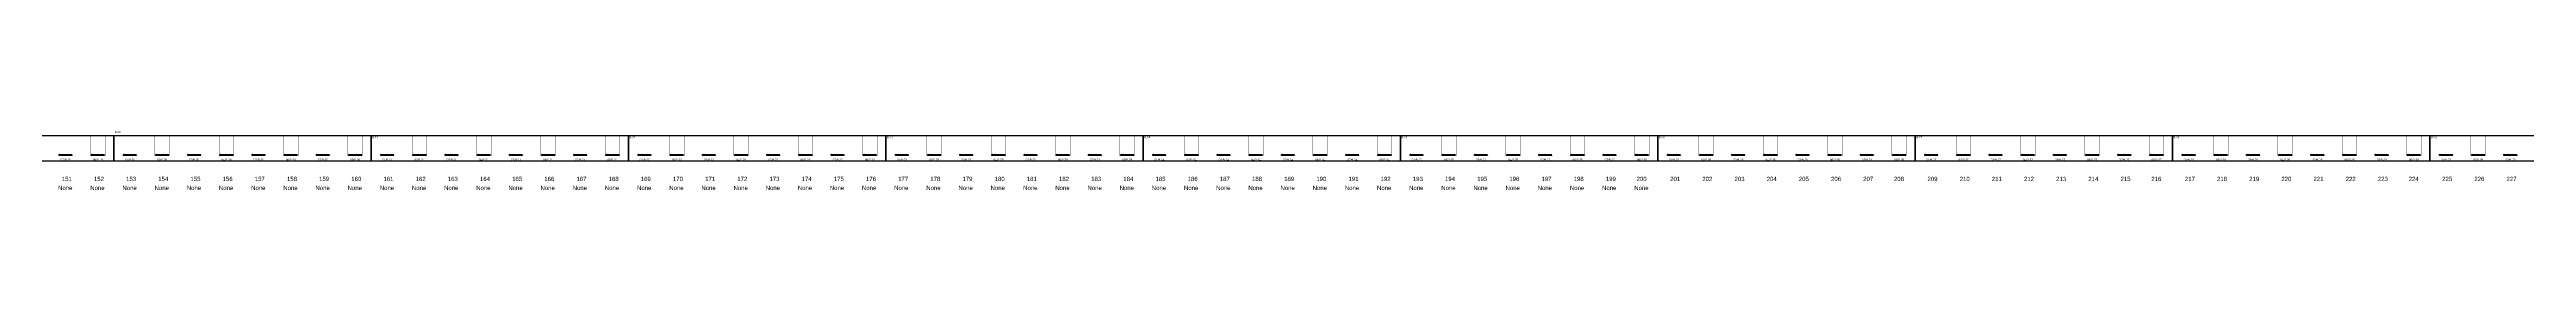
# Model space of a CAD drawing. Header units: inches. Extents: x -257 to 21868, y -296 to 108.
# Drawn here: x 10780 to 16324, y -77 to 56 of the extents above; entities that cross this region are included whole.
import ezdxf
from ezdxf.enums import TextEntityAlignment as Align

# ---------------------------------------------------------------- set-up
doc = ezdxf.new("R2010")
doc.units = ezdxf.units.IN
doc.header["$MEASUREMENT"] = 0
doc.layers.get('Defpoints').update_dxf_attribs({"color": 3})
doc.layers.add('NSE-Border', color=156, linetype='Continuous', plot=False)
doc.layers.add('NSE-Detail Border', color=7, linetype='Continuous')
doc.layers.add('NSE-Elev-Title', color=51, linetype='Continuous', lineweight=40)
doc.layers.add('NSE-Title', color=51, linetype='Continuous', lineweight=9)
doc.styles.add('004 - NSSM - Standard', font='arial.ttf', dxfattribs={"height": 0.4})
doc.styles.add('008 - NSSM - Standard', font='arial.ttf', dxfattribs={"height": 0.8})
doc.styles.add('048 - NSSM - Standard', font='arial.ttf', dxfattribs={"height": 4.8})
doc.styles.add('096 - NSSM - Standard', font='arial.ttf', dxfattribs={"height": 9.6})

# ---------------------------------------------------------------- blocks, each defined once
blk = doc.blocks.new('*U11')
at = {"ltscale": 0.0625}
blk.add_wipeout([(8.2, 1), (0, 1), (0, 0), (8.2, 0)], dxfattribs=at)
at = {"layer": 'Defpoints'}
blk.add_circle((0.7, 0.6), 0.281, dxfattribs=at)
at = {"layer": 'NSE-Border', "ltscale": 0.0625, "const_width": 0.1}
blk.add_lwpolyline([(0, 0), (8.2, 0), (8.2, 11.3), (0, 11.3)], close=True, dxfattribs=at)
at = {"layer": 'NSE-Elev-Title'}
blk.add_line((0.9, 0.6), (7.8, 0.6), dxfattribs=at)
at = {"layer": 'Defpoints', "style": '008 - NSSM - Standard'}
blk.add_attdef('DETAIL_NUMBER', text='', height=0.163, dxfattribs=at).set_placement((0.7, 0.6), align=Align.MIDDLE_CENTER)
at = {"layer": 'NSE-Elev-Title', "style": '004 - NSSM - Standard'}
blk.add_text('ARCH REF:', height=0.1, dxfattribs=at).set_placement((1.4, 0.5), align=Align.MIDDLE_CENTER)
for tag, p in [('DETAIL_DESCRIPTION', (1, 0.6)), ('ARCH_REF', (1.8, 0.4))]:
    blk.add_attdef(tag, p, '', height=0.1, dxfattribs=at)

msp = doc.modelspace()

# ---------------------------------------------------------------- block references
at = {"layer": 'NSE-Detail Border', "xscale": 4, "yscale": 4, "zscale": 4}
for p, values in [((10799.60623, 0.25), {'DETAIL_DESCRIPTION': 'Description', 'ARCH_REF': 'None', 'DETAIL_NUMBER': '07'}), ((10871.60623, 0.25), {'DETAIL_DESCRIPTION': 'Description', 'ARCH_REF': 'None', 'DETAIL_NUMBER': '08'}), ((10943.60623, 0.25), {'DETAIL_DESCRIPTION': 'Description', 'ARCH_REF': 'None', 'DETAIL_NUMBER': '01'}), ((11015.60623, 0.25), {'DETAIL_DESCRIPTION': 'Description', 'ARCH_REF': 'None', 'DETAIL_NUMBER': '02'}), ((11087.60623, 0.25), {'DETAIL_DESCRIPTION': 'Description', 'ARCH_REF': 'None', 'DETAIL_NUMBER': '03'}), ((11159.60623, 0.25), {'DETAIL_DESCRIPTION': 'Description', 'ARCH_REF': 'None', 'DETAIL_NUMBER': '04'}), ((11231.60623, 0.25), {'DETAIL_DESCRIPTION': 'Description', 'ARCH_REF': 'None', 'DETAIL_NUMBER': '05'}), ((11303.60623, 0.25), {'DETAIL_DESCRIPTION': 'Description', 'ARCH_REF': 'None', 'DETAIL_NUMBER': '06'}), ((11375.60623, 0.25), {'DETAIL_DESCRIPTION': 'Description', 'ARCH_REF': 'None', 'DETAIL_NUMBER': '07'}), ((11447.60623, 0.25), {'DETAIL_DESCRIPTION': 'Description', 'ARCH_REF': 'None', 'DETAIL_NUMBER': '08'}), ((11519.60623, 0.25), {'DETAIL_DESCRIPTION': 'Description', 'ARCH_REF': 'None', 'DETAIL_NUMBER': '01'}), ((11591.60623, 0.25), {'DETAIL_DESCRIPTION': 'Description', 'ARCH_REF': 'None', 'DETAIL_NUMBER': '02'}), ((11663.60623, 0.25), {'DETAIL_DESCRIPTION': 'Description', 'ARCH_REF': 'None', 'DETAIL_NUMBER': '03'}), ((11735.60623, 0.25), {'DETAIL_DESCRIPTION': 'Description', 'ARCH_REF': 'None', 'DETAIL_NUMBER': '04'}), ((11807.60623, 0.25), {'DETAIL_DESCRIPTION': 'Description', 'ARCH_REF': 'None', 'DETAIL_NUMBER': '05'}), ((11879.60623, 0.25), {'DETAIL_DESCRIPTION': 'Description', 'ARCH_REF': 'None', 'DETAIL_NUMBER': '06'}), ((11951.60623, 0.25), {'DETAIL_DESCRIPTION': 'Description', 'ARCH_REF': 'None', 'DETAIL_NUMBER': '07'}), ((12023.60623, 0.25), {'DETAIL_DESCRIPTION': 'Description', 'ARCH_REF': 'None', 'DETAIL_NUMBER': '08'}), ((12095.60623, 0.25), {'DETAIL_DESCRIPTION': 'Description', 'ARCH_REF': 'None', 'DETAIL_NUMBER': '01'}), ((12167.60623, 0.25), {'DETAIL_DESCRIPTION': 'Description', 'ARCH_REF': 'None', 'DETAIL_NUMBER': '02'}), ((12239.60623, 0.25), {'DETAIL_DESCRIPTION': 'Description', 'ARCH_REF': 'None', 'DETAIL_NUMBER': '03'}), ((12311.60623, 0.25), {'DETAIL_DESCRIPTION': 'Description', 'ARCH_REF': 'None', 'DETAIL_NUMBER': '04'}), ((12383.60623, 0.25), {'DETAIL_DESCRIPTION': 'Description', 'ARCH_REF': 'None', 'DETAIL_NUMBER': '05'}), ((12455.60623, 0.25), {'DETAIL_DESCRIPTION': 'Description', 'ARCH_REF': 'None', 'DETAIL_NUMBER': '06'}), ((12527.60623, 0.25), {'DETAIL_DESCRIPTION': 'Description', 'ARCH_REF': 'None', 'DETAIL_NUMBER': '07'}), ((12599.60623, 0.25), {'DETAIL_DESCRIPTION': 'Description', 'ARCH_REF': 'None', 'DETAIL_NUMBER': '08'}), ((12671.60623, 0.25), {'DETAIL_DESCRIPTION': 'Description', 'ARCH_REF': 'None', 'DETAIL_NUMBER': '01'}), ((12743.60623, 0.25), {'DETAIL_DESCRIPTION': 'Description', 'ARCH_REF': 'None', 'DETAIL_NUMBER': '02'}), ((12815.60623, 0.25), {'DETAIL_DESCRIPTION': 'Description', 'ARCH_REF': 'None', 'DETAIL_NUMBER': '03'}), ((12887.60623, 0.25), {'DETAIL_DESCRIPTION': 'Description', 'ARCH_REF': 'None', 'DETAIL_NUMBER': '04'}), ((12959.60623, 0.25), {'DETAIL_DESCRIPTION': 'Description', 'ARCH_REF': 'None', 'DETAIL_NUMBER': '05'}), ((13031.60623, 0.25), {'DETAIL_DESCRIPTION': 'Description', 'ARCH_REF': 'None', 'DETAIL_NUMBER': '06'}), ((13103.60623, 0.25), {'DETAIL_DESCRIPTION': 'Description', 'ARCH_REF': 'None', 'DETAIL_NUMBER': '07'}), ((13175.60623, 0.25), {'DETAIL_DESCRIPTION': 'Description', 'ARCH_REF': 'None', 'DETAIL_NUMBER': '08'}), ((13247.60623, 0.25), {'DETAIL_DESCRIPTION': 'Description', 'ARCH_REF': 'None', 'DETAIL_NUMBER': '01'}), ((13319.60623, 0.25), {'DETAIL_DESCRIPTION': 'Description', 'ARCH_REF': 'None', 'DETAIL_NUMBER': '02'}), ((13391.60623, 0.25), {'DETAIL_DESCRIPTION': 'Description', 'ARCH_REF': 'None', 'DETAIL_NUMBER': '03'}), ((13463.60623, 0.25), {'DETAIL_DESCRIPTION': 'Description', 'ARCH_REF': 'None', 'DETAIL_NUMBER': '04'}), ((13535.60623, 0.25), {'DETAIL_DESCRIPTION': 'Description', 'ARCH_REF': 'None', 'DETAIL_NUMBER': '05'}), ((13607.60623, 0.25), {'DETAIL_DESCRIPTION': 'Description', 'ARCH_REF': 'None', 'DETAIL_NUMBER': '06'}), ((13679.60623, 0.25), {'DETAIL_DESCRIPTION': 'Description', 'ARCH_REF': 'None', 'DETAIL_NUMBER': '07'}), ((13751.60623, 0.25), {'DETAIL_DESCRIPTION': 'Description', 'ARCH_REF': 'None', 'DETAIL_NUMBER': '08'}), ((13823.60623, 0.25), {'DETAIL_DESCRIPTION': 'Description', 'ARCH_REF': 'None', 'DETAIL_NUMBER': '01'}), ((13895.60623, 0.25), {'DETAIL_DESCRIPTION': 'Description', 'ARCH_REF': 'None', 'DETAIL_NUMBER': '02'}), ((13967.60623, 0.25), {'DETAIL_DESCRIPTION': 'Description', 'ARCH_REF': 'None', 'DETAIL_NUMBER': '03'}), ((14039.60623, 0.25), {'DETAIL_DESCRIPTION': 'Description', 'ARCH_REF': 'None', 'DETAIL_NUMBER': '04'}), ((14111.60623, 0.25), {'DETAIL_DESCRIPTION': 'Description', 'ARCH_REF': 'None', 'DETAIL_NUMBER': '05'}), ((14183.60623, 0.25), {'DETAIL_DESCRIPTION': 'Description', 'ARCH_REF': 'None', 'DETAIL_NUMBER': '06'}), ((14255.60623, 0.25), {'DETAIL_DESCRIPTION': 'Description', 'ARCH_REF': 'None', 'DETAIL_NUMBER': '07'}), ((14327.60623, 0.25), {'DETAIL_DESCRIPTION': 'Description', 'ARCH_REF': 'None', 'DETAIL_NUMBER': '08'}), ((14471.60623, 0.25), {'DETAIL_DESCRIPTION': 'Description', 'ARCH_REF': 'None', 'DETAIL_NUMBER': '02'}), ((14543.60623, 0.25), {'DETAIL_DESCRIPTION': 'Description', 'ARCH_REF': 'None', 'DETAIL_NUMBER': '03'}), ((14615.60623, 0.25), {'DETAIL_DESCRIPTION': 'Description', 'ARCH_REF': 'None', 'DETAIL_NUMBER': '04'}), ((14687.60623, 0.25), {'DETAIL_DESCRIPTION': 'Description', 'ARCH_REF': 'None', 'DETAIL_NUMBER': '05'}), ((14759.60623, 0.25), {'DETAIL_DESCRIPTION': 'Description', 'ARCH_REF': 'None', 'DETAIL_NUMBER': '06'}), ((14831.60623, 0.25), {'DETAIL_DESCRIPTION': 'Description', 'ARCH_REF': 'None', 'DETAIL_NUMBER': '07'}), ((14903.60623, 0.25), {'DETAIL_DESCRIPTION': 'Description', 'ARCH_REF': 'None', 'DETAIL_NUMBER': '08'}), ((15047.60623, 0.25), {'DETAIL_DESCRIPTION': 'Description', 'ARCH_REF': 'None', 'DETAIL_NUMBER': '02'}), ((15119.60623, 0.25), {'DETAIL_DESCRIPTION': 'Description', 'ARCH_REF': 'None', 'DETAIL_NUMBER': '03'}), ((15191.60623, 0.25), {'DETAIL_DESCRIPTION': 'Description', 'ARCH_REF': 'None', 'DETAIL_NUMBER': '04'}), ((15263.60623, 0.25), {'DETAIL_DESCRIPTION': 'Description', 'ARCH_REF': 'None', 'DETAIL_NUMBER': '05'}), ((15335.60623, 0.25), {'DETAIL_DESCRIPTION': 'Description', 'ARCH_REF': 'None', 'DETAIL_NUMBER': '06'}), ((15407.60623, 0.25), {'DETAIL_DESCRIPTION': 'Description', 'ARCH_REF': 'None', 'DETAIL_NUMBER': '07'}), ((15479.60623, 0.25), {'DETAIL_DESCRIPTION': 'Description', 'ARCH_REF': 'None', 'DETAIL_NUMBER': '08'}), ((15623.60623, 0.25), {'DETAIL_DESCRIPTION': 'Description', 'ARCH_REF': 'None', 'DETAIL_NUMBER': '02'}), ((15695.60623, 0.25), {'DETAIL_DESCRIPTION': 'Description', 'ARCH_REF': 'None', 'DETAIL_NUMBER': '03'}), ((15767.60623, 0.25), {'DETAIL_DESCRIPTION': 'Description', 'ARCH_REF': 'None', 'DETAIL_NUMBER': '04'}), ((15839.60623, 0.25), {'DETAIL_DESCRIPTION': 'Description', 'ARCH_REF': 'None', 'DETAIL_NUMBER': '05'}), ((15911.60623, 0.25), {'DETAIL_DESCRIPTION': 'Description', 'ARCH_REF': 'None', 'DETAIL_NUMBER': '06'}), ((15983.60623, 0.25), {'DETAIL_DESCRIPTION': 'Description', 'ARCH_REF': 'None', 'DETAIL_NUMBER': '07'}), ((16055.60623, 0.25), {'DETAIL_DESCRIPTION': 'Description', 'ARCH_REF': 'None', 'DETAIL_NUMBER': '08'}), ((16199.60623, 0.25), {'DETAIL_DESCRIPTION': 'Description', 'ARCH_REF': 'None', 'DETAIL_NUMBER': '02'}), ((16271.60623, 0.25), {'DETAIL_DESCRIPTION': 'Description', 'ARCH_REF': 'None', 'DETAIL_NUMBER': '03'})]:
    msp.add_blockref('*U11', p, dxfattribs=at).add_auto_attribs(values)

# ---------------------------------------------------------------- texts
at = {"layer": 'Defpoints', "char_height": 9.6, "attachment_point": 5, "style": '096 - NSSM - Standard'}
for s, insert in [('151', (10818.55361, -51.7797)), ('152', (10890.55361, -51.7797)), ('153', (10962.55361, -51.78298)), ('154', (11034.55361, -51.7797)), ('155', (11106.55361, -51.7797)), ('156', (11178.55361, -51.7797)), ('157', (11250.55361, -51.7797)), ('158', (11322.55361, -51.7797)), ('159', (11394.55361, -51.7797)), ('160', (11466.55361, -51.7797)), ('161', (11538.55361, -51.7797)), ('162', (11610.55361, -51.7797)), ('163', (11682.55361, -51.78298)), ('164', (11754.55361, -51.7797)), ('165', (11826.55361, -51.7797)), ('166', (11898.55361, -51.7797)), ('167', (11970.55361, -51.7797)), ('168', (12042.55361, -51.7797)), ('169', (12114.55361, -51.7797)), ('170', (12186.55361, -51.7797)), ('171', (12258.55361, -51.69785)), ('172', (12330.55361, -51.69785)), ('173', (12402.55361, -51.78298)), ('174', (12474.55361, -51.69785)), ('175', (12546.55361, -51.7797)), ('176', (12618.55361, -51.7797)), ('177', (12690.55361, -51.69785)), ('178', (12762.55361, -51.7797)), ('179', (12834.55361, -51.7797)), ('180', (12906.55361, -51.7797)), ('181', (12978.55361, -51.7797)), ('182', (13050.55361, -51.7797)), ('183', (13122.55361, -51.78298)), ('184', (13194.55361, -51.7797)), ('185', (13266.55361, -51.7797)), ('186', (13338.55361, -51.7797)), ('187', (13410.55361, -51.7797)), ('188', (13482.55361, -51.7797)), ('189', (13554.55361, -51.7797)), ('190', (13626.55361, -51.7797)), ('191', (13698.55361, -51.7797)), ('192', (13770.55361, -51.7797)), ('193', (13842.55361, -51.78298)), ('194', (13914.55361, -51.7797)), ('195', (13986.55361, -51.7797)), ('196', (14058.55361, -51.7797)), ('197', (14130.55361, -51.7797)), ('198', (14202.55361, -51.7797)), ('199', (14274.55361, -51.7797)), ('200', (14343.43356, -51.7797)), ('201', (14418.55361, -51.78298)), ('202', (14490.55361, -51.7797)), ('203', (14562.55361, -51.7797)), ('204', (14634.55361, -51.7797)), ('205', (14706.55361, -51.7797)), ('206', (14778.55361, -51.7797)), ('207', (14850.55361, -51.7797)), ('208', (14919.43356, -51.7797)), ('209', (14994.55361, -51.78298)), ('210', (15066.55361, -51.7797)), ('211', (15138.55361, -51.7797)), ('212', (15210.55361, -51.7797)), ('213', (15282.55361, -51.7797)), ('214', (15354.55361, -51.7797)), ('215', (15426.55361, -51.7797)), ('216', (15495.43356, -51.7797)), ('217', (15570.55361, -51.78298)), ('218', (15642.55361, -51.7797)), ('219', (15714.55361, -51.7797)), ('220', (15786.55361, -51.7797)), ('221', (15858.55361, -51.7797)), ('222', (15930.55361, -51.7797)), ('223', (16002.55361, -51.7797)), ('224', (16071.43356, -51.7797)), ('225', (16146.55361, -51.78298)), ('226', (16218.55361, -51.7797)), ('227', (16290.55361, -51.7797))]:
    msp.add_mtext_dynamic_manual_height_columns(s, width=16.3938227, gutter_width=0.5, heights=[0], dxfattribs=dict(at, insert=insert))
at = {"layer": 'NSE-Title', "char_height": 9.6, "width": 31.6499699, "attachment_point": 5, "style": '096 - NSSM - Standard'}
for insert in [(10815.19998, -72), (10887.19998, -72), (10959.19998, -72), (11031.19998, -72), (11103.19998, -72), (11175.19998, -72), (11247.19998, -72), (11319.19998, -72), (11391.19998, -72), (11463.19998, -72), (11535.19998, -72), (11607.19998, -72), (11678.94998, -72), (11750.94998, -72), (11822.94998, -72), (11894.94998, -72), (11966.94998, -72), (12038.94998, -72), (12110.94998, -72), (12182.94998, -72), (12254.94998, -72), (12326.94998, -72), (12398.94998, -72), (12470.94998, -72), (12542.44998, -72), (12614.44998, -72), (12686.44998, -72), (12758.44998, -72), (12830.44998, -72), (12902.44998, -72), (12975.19998, -72), (13047.19998, -72), (13119.19998, -72), (13191.19998, -72), (13263.19998, -72), (13335.19998, -72), (13407.19998, -72), (13479.19998, -72), (13551.19998, -72), (13623.19998, -72), (13695.19998, -72), (13767.19998, -72), (13838.94998, -72), (13910.94998, -72), (13982.94998, -72), (14054.94998, -72), (14126.94998, -72), (14198.94998, -72), (14270.94998, -72), (14342.94998, -72)]:
    msp.add_mtext('None', dxfattribs=dict(at, insert=insert))

# ---------------------------------------------------------------- next in the draw order: linework, layer by layer
at = {"layer": 'Defpoints'}
for points in [[(10347.94998, 46), (10923.94998, 46), (10923.94998, -11.75), (10347.94998, -11.75)], [(10923.94998, 46), (11499.94998, 46), (11499.94998, -11.75), (10923.94998, -11.75)], [(11499.94998, 46), (12075.94998, 46), (12075.94998, -11.75), (11499.94998, -11.75)], [(12075.94998, 46), (12651.94998, 46), (12651.94998, -11.75), (12075.94998, -11.75)], [(12651.94998, 46), (13227.94998, 46), (13227.94998, -11.75), (12651.94998, -11.75)], [(13227.94998, 46), (13803.94998, 46), (13803.94998, -11.75), (13227.94998, -11.75)], [(13803.94998, 46), (14379.94998, 46), (14379.94998, -11.75), (13803.94998, -11.75)]]:
    msp.add_lwpolyline(points, close=True, dxfattribs=at)

# ---------------------------------------------------------------- next in the draw order: texts
at = {"layer": 'Defpoints', "char_height": 4.8, "style": '048 - NSSM - Standard'}
for s, heights, insert, attachment_point in [('9.20', [0], (10925.94998, 56), 1), ('9.21', [0], (11501.94998, 44), 1), ('9.22', [0], (12077.94998, 44), 1), ('9.23', [0], (12653.94998, 44), 1), ('9.24', [0], (13229.94998, 44), 1), ('9.25', [0], (13805.94998, 44), 1), ('07/9.19', [0], (10815.94998, -6.28629), 2), ('08/9.19', [0], (10887.94998, -6.28629), 2), ('01/9.20', [0], (10959.94998, -6.28629), 2), ('02/9.20', [0], (11031.94998, -6.28629), 2), ('03/9.20', [0], (11103.94998, -6.28629), 2), ('04/9.20', [0], (11175.94998, -6.28629), 2), ('05/9.20', [0], (11247.94998, -6.28629), 2), ('06/9.20', [4.96371], (11319.94998, -6.28629), 2), ('07/9.20', [0], (11391.94998, -6.28629), 2), ('08/9.20', [0], (11463.94998, -6.28629), 2), ('01/9.21', [0], (11535.94998, -6.28629), 2), ('02/9.21', [0], (11607.94998, -6.28629), 2), ('03/9.21', [0], (11679.94998, -6.28629), 2), ('04/9.21', [0], (11751.94998, -6.28629), 2), ('05/9.21', [0], (11823.94998, -6.28629), 2), ('06/9.21', [4.96371], (11895.94998, -6.28629), 2), ('07/9.21', [0], (11967.94998, -6.28629), 2), ('08/9.21', [0], (12039.94998, -6.28629), 2), ('01/9.22', [0], (12111.94998, -6.28629), 2), ('02/9.22', [0], (12183.94998, -6.28629), 2), ('03/9.22', [0], (12255.94998, -6.28629), 2), ('04/9.22', [0], (12327.94998, -6.28629), 2), ('05/9.22', [0], (12399.94998, -6.28629), 2), ('06/9.22', [4.96371], (12471.94998, -6.28629), 2), ('07/9.22', [0], (12543.94998, -6.28629), 2), ('08/9.22', [0], (12615.94998, -6.28629), 2), ('01/9.23', [0], (12687.94998, -6.28629), 2), ('02/9.23', [0], (12759.94998, -6.28629), 2), ('03/9.23', [0], (12831.94998, -6.28629), 2), ('04/9.23', [0], (12903.94998, -6.28629), 2), ('05/9.23', [0], (12975.94998, -6.28629), 2), ('06/9.23', [4.96371], (13047.94998, -6.28629), 2), ('07/9.23', [0], (13119.94998, -6.28629), 2), ('08/9.23', [0], (13191.94998, -6.28629), 2), ('01/9.24', [0], (13263.94998, -6.28629), 2), ('02/9.24', [0], (13335.94998, -6.28629), 2), ('03/9.24', [0], (13407.94998, -6.28629), 2), ('04/9.24', [0], (13479.94998, -6.28629), 2), ('05/9.24', [0], (13551.94998, -6.28629), 2), ('06/9.24', [4.96371], (13623.94998, -6.28629), 2), ('07/9.24', [0], (13695.94998, -6.28629), 2), ('08/9.24', [0], (13767.94998, -6.28629), 2), ('01/9.25', [0], (13839.94998, -6.28629), 2), ('02/9.25', [0], (13911.94998, -6.28629), 2), ('03/9.25', [0], (13983.94998, -6.28629), 2), ('04/9.25', [0], (14055.94998, -6.28629), 2), ('05/9.25', [0], (14127.94998, -6.28629), 2), ('06/9.25', [4.96371], (14199.94998, -6.28629), 2), ('07/9.25', [0], (14271.94998, -6.28629), 2), ('08/9.25', [0], (14343.94998, -6.28629), 2), ('02/9.26', [0], (14487.94998, -6.28629), 2), ('03/9.26', [0], (14559.94998, -6.28629), 2), ('04/9.26', [0], (14631.94998, -6.28629), 2), ('05/9.26', [0], (14703.94998, -6.28629), 2), ('06/9.26', [4.96371], (14775.94998, -6.28629), 2), ('07/9.26', [0], (14847.94998, -6.28629), 2), ('08/9.26', [0], (14919.94998, -6.28629), 2), ('02/9.27', [0], (15063.94998, -6.28629), 2), ('03/9.27', [0], (15135.94998, -6.28629), 2), ('04/9.27', [0], (15207.94998, -6.28629), 2), ('05/9.27', [0], (15279.94998, -6.28629), 2), ('06/9.27', [4.96371], (15351.94998, -6.28629), 2), ('07/9.27', [0], (15423.94998, -6.28629), 2), ('08/9.27', [0], (15495.94998, -6.28629), 2), ('02/9.28', [0], (15639.94998, -6.28629), 2), ('03/9.28', [0], (15711.94998, -6.28629), 2), ('04/9.28', [0], (15783.94998, -6.28629), 2), ('05/9.28', [0], (15855.94998, -6.28629), 2), ('06/9.28', [4.96371], (15927.94998, -6.28629), 2), ('07/9.28', [0], (15999.94998, -6.28629), 2), ('08/9.28', [0], (16071.94998, -6.28629), 2), ('02/9.29', [0], (16215.94998, -6.28629), 2), ('03/9.29', [0], (16287.94998, -6.28629), 2)]:
    msp.add_mtext_dynamic_manual_height_columns(s, width=15.7513444, gutter_width=2, heights=heights, dxfattribs=dict(at, insert=insert, attachment_point=attachment_point))

# ---------------------------------------------------------------- next in the draw order: block references
at = {"layer": 'NSE-Detail Border', "xscale": 4, "yscale": 4, "zscale": 4}
msp.add_blockref('*U11', (14399.60623, 0.25), dxfattribs=at).add_auto_attribs({'DETAIL_DESCRIPTION': 'Description', 'ARCH_REF': 'None', 'DETAIL_NUMBER': '01'})

# ---------------------------------------------------------------- next in the draw order: linework, layer by layer
at = {"layer": 'Defpoints'}
msp.add_lwpolyline([(14379.94998, 46), (14955.94998, 46), (14955.94998, -11.75), (14379.94998, -11.75)], close=True, dxfattribs=at)

# ---------------------------------------------------------------- next in the draw order: texts
at = {"layer": 'Defpoints', "char_height": 4.8, "style": '048 - NSSM - Standard'}
for s, insert, attachment_point in [('9.26', (14381.94998, 44), 1), ('01/9.26', (14415.94998, -6.28629), 2)]:
    msp.add_mtext_dynamic_manual_height_columns(s, width=15.7513444, gutter_width=2, heights=[0], dxfattribs=dict(at, insert=insert, attachment_point=attachment_point))

# ---------------------------------------------------------------- next in the draw order: block references
at = {"layer": 'NSE-Detail Border', "xscale": 4, "yscale": 4, "zscale": 4}
msp.add_blockref('*U11', (14975.60623, 0.25), dxfattribs=at).add_auto_attribs({'DETAIL_DESCRIPTION': 'Description', 'ARCH_REF': 'None', 'DETAIL_NUMBER': '01'})

# ---------------------------------------------------------------- next in the draw order: linework, layer by layer
at = {"layer": 'Defpoints'}
msp.add_lwpolyline([(14955.94998, 46), (15531.94998, 46), (15531.94998, -11.75), (14955.94998, -11.75)], close=True, dxfattribs=at)

# ---------------------------------------------------------------- next in the draw order: texts
at = {"layer": 'Defpoints', "char_height": 4.8, "style": '048 - NSSM - Standard'}
for s, insert, attachment_point in [('9.27', (14957.94998, 44), 1), ('01/9.27', (14991.94998, -6.28629), 2)]:
    msp.add_mtext_dynamic_manual_height_columns(s, width=15.7513444, gutter_width=2, heights=[0], dxfattribs=dict(at, insert=insert, attachment_point=attachment_point))

# ---------------------------------------------------------------- next in the draw order: block references
at = {"layer": 'NSE-Detail Border', "xscale": 4, "yscale": 4, "zscale": 4}
msp.add_blockref('*U11', (15551.60623, 0.25), dxfattribs=at).add_auto_attribs({'DETAIL_DESCRIPTION': 'Description', 'ARCH_REF': 'None', 'DETAIL_NUMBER': '01'})

# ---------------------------------------------------------------- next in the draw order: linework, layer by layer
at = {"layer": 'Defpoints'}
msp.add_lwpolyline([(15531.94998, 46), (16107.94998, 46), (16107.94998, -11.75), (15531.94998, -11.75)], close=True, dxfattribs=at)

# ---------------------------------------------------------------- next in the draw order: texts
at = {"layer": 'Defpoints', "char_height": 4.8, "style": '048 - NSSM - Standard'}
for s, insert, attachment_point in [('9.28', (15533.94998, 44), 1), ('01/9.28', (15567.94998, -6.28629), 2)]:
    msp.add_mtext_dynamic_manual_height_columns(s, width=15.7513444, gutter_width=2, heights=[0], dxfattribs=dict(at, insert=insert, attachment_point=attachment_point))

# ---------------------------------------------------------------- next in the draw order: block references
at = {"layer": 'NSE-Detail Border', "xscale": 4, "yscale": 4, "zscale": 4}
msp.add_blockref('*U11', (16127.60623, 0.25), dxfattribs=at).add_auto_attribs({'DETAIL_DESCRIPTION': 'Description', 'ARCH_REF': 'None', 'DETAIL_NUMBER': '01'})

# ---------------------------------------------------------------- next in the draw order: linework, layer by layer
at = {"layer": 'Defpoints'}
msp.add_lwpolyline([(16107.94998, 46), (16683.94998, 46), (16683.94998, -11.75), (16107.94998, -11.75)], close=True, dxfattribs=at)

# ---------------------------------------------------------------- next in the draw order: texts
at = {"layer": 'Defpoints', "char_height": 4.8, "style": '048 - NSSM - Standard'}
for s, insert, attachment_point in [('9.29', (16109.94998, 44), 1), ('01/9.29', (16143.94998, -6.28629), 2)]:
    msp.add_mtext_dynamic_manual_height_columns(s, width=15.7513444, gutter_width=2, heights=[0], dxfattribs=dict(at, insert=insert, attachment_point=attachment_point))

doc.saveas('drawing.dxf')
